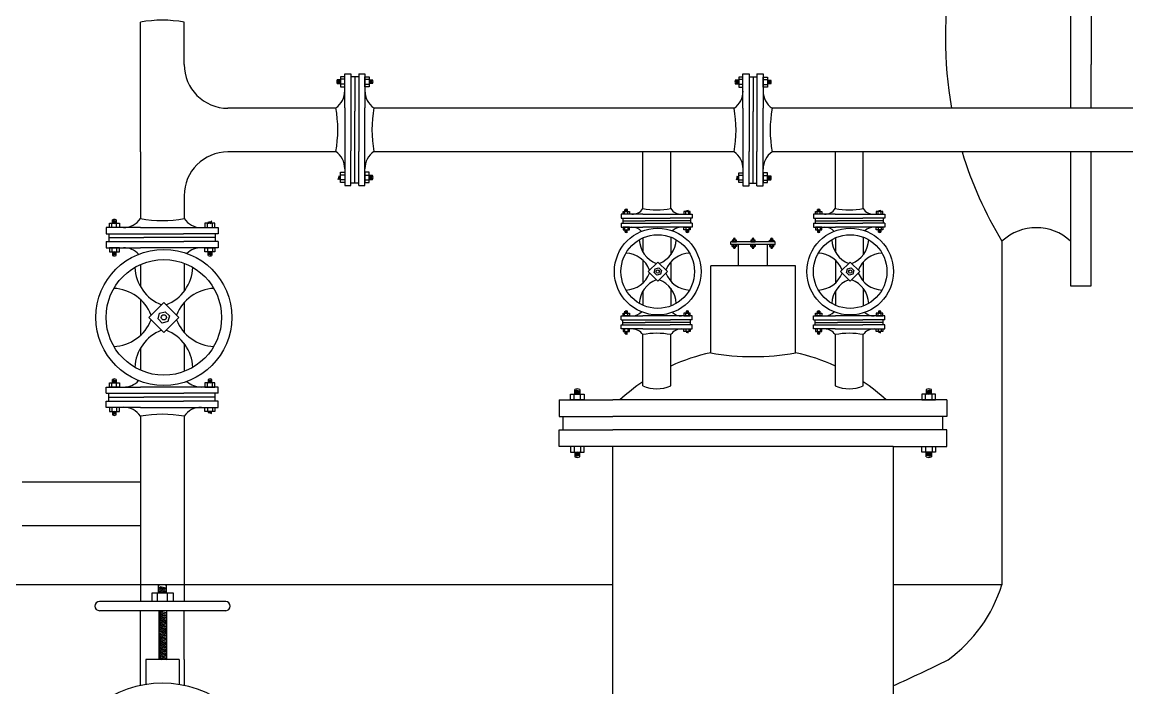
# Model space of a CAD drawing. Extents: x -30 to 1202, y 231 to 898.
# Drawn here: x 1191.002 to 1192.266, y 441.093 to 441.854 of the extents above; entities that cross this region are included whole.
import ezdxf

# ---------------------------------------------------------------- set-up
doc = ezdxf.new("R2010")
doc.units = 0
doc.header["$LTSCALE"] = 0.04
for name, color, linetype in [('0.1', 1, 'CONTINUOUS'), ('0.2', 2, 'CONTINUOUS'), ('0.3', 3, 'CONTINUOUS')]:
    doc.layers.add(name, color=color, linetype=linetype)

msp = doc.modelspace()

# ---------------------------------------------------------------- linework, layer by layer
at = {"layer": '0.1'}
for p, q in [((1191.3661, 441.7882), (1191.3622, 441.7882)), ((1191.3622, 441.7839), (1191.3661, 441.7839)), ((1191.3709, 441.7916), (1191.3661, 441.7916)), ((1191.3661, 441.7916), (1191.3661, 441.7802)), ((1191.3709, 441.7888), (1191.3661, 441.7888)), ((1191.3709, 441.7833), (1191.3661, 441.7833)), ((1191.3709, 441.7802), (1191.3709, 441.7916)), ((1191.3941, 441.7916), (1191.3989, 441.7916)), ((1191.3941, 441.7802), (1191.3941, 441.7916)), ((1191.3941, 441.7888), (1191.3989, 441.7888)), ((1191.3941, 441.7833), (1191.3989, 441.7833)), ((1191.3989, 441.7916), (1191.3989, 441.7802)), ((1191.3989, 441.7882), (1191.4029, 441.7882)), ((1191.4029, 441.7839), (1191.3989, 441.7839)), ((1191.8219, 441.7879), (1191.818, 441.7879)), ((1191.818, 441.7836), (1191.8219, 441.7836)), ((1191.8267, 441.7913), (1191.8219, 441.7913)), ((1191.8219, 441.7913), (1191.8219, 441.7798)), ((1191.8267, 441.7884), (1191.8219, 441.7884)), ((1191.8267, 441.7798), (1191.8267, 441.7913)), ((1191.8499, 441.7913), (1191.8547, 441.7913)), ((1191.8499, 441.7798), (1191.8499, 441.7913)), ((1191.8499, 441.7884), (1191.8547, 441.7884)), ((1191.8547, 441.7913), (1191.8547, 441.7798)), ((1191.8547, 441.7879), (1191.8587, 441.7879)), ((1191.8587, 441.7836), (1191.8547, 441.7836)), ((1191.3661, 441.7802), (1191.3709, 441.7802)), ((1191.3989, 441.7802), (1191.3941, 441.7802)), ((1191.8267, 441.783), (1191.8219, 441.783)), ((1191.8219, 441.7798), (1191.8267, 441.7798)), ((1191.8499, 441.783), (1191.8547, 441.783)), ((1191.8547, 441.7798), (1191.8499, 441.7798)), ((1191.3661, 441.6709), (1191.3661, 441.6824)), ((1191.3661, 441.6824), (1191.3709, 441.6824)), ((1191.3709, 441.6824), (1191.3709, 441.6709)), ((1191.3989, 441.6824), (1191.3941, 441.6824)), ((1191.3941, 441.6824), (1191.3941, 441.6709)), ((1191.3989, 441.6709), (1191.3989, 441.6824)), ((1191.3709, 441.6792), (1191.3661, 441.6792)), ((1191.3709, 441.6737), (1191.3661, 441.6737)), ((1191.3709, 441.6709), (1191.3661, 441.6709)), ((1191.3941, 441.6792), (1191.3989, 441.6792)), ((1191.3941, 441.6737), (1191.3989, 441.6737)), ((1191.3941, 441.6709), (1191.3989, 441.6709)), ((1191.4029, 441.6786), (1191.3989, 441.6786)), ((1191.3989, 441.6743), (1191.4029, 441.6743)), ((1191.8219, 441.6706), (1191.8219, 441.682)), ((1191.8219, 441.682), (1191.8267, 441.682)), ((1191.8267, 441.6789), (1191.8219, 441.6789)), ((1191.8267, 441.6734), (1191.8219, 441.6734)), ((1191.8267, 441.6706), (1191.8219, 441.6706)), ((1191.8267, 441.682), (1191.8267, 441.6706)), ((1191.8547, 441.682), (1191.8499, 441.682)), ((1191.8499, 441.682), (1191.8499, 441.6706)), ((1191.8499, 441.6789), (1191.8547, 441.6789)), ((1191.8499, 441.6734), (1191.8547, 441.6734)), ((1191.8499, 441.6706), (1191.8547, 441.6706)), ((1191.8547, 441.6706), (1191.8547, 441.682)), ((1191.8587, 441.6782), (1191.8547, 441.6782)), ((1191.8547, 441.674), (1191.8587, 441.674)), ((1191.6895, 441.6344), (1191.6895, 441.6375)), ((1191.6895, 441.6375), (1191.6968, 441.6375)), ((1191.6968, 441.6344), (1191.6895, 441.6344)), ((1191.6913, 441.6344), (1191.6913, 441.6375)), ((1191.6917, 441.6375), (1191.6917, 441.64)), ((1191.6944, 441.64), (1191.6944, 441.6375)), ((1191.6948, 441.6344), (1191.6948, 441.6375)), ((1191.6968, 441.6375), (1191.6968, 441.6344)), ((1191.7665, 441.6375), (1191.7592, 441.6375)), ((1191.7592, 441.6375), (1191.7592, 441.6344)), ((1191.7592, 441.6344), (1191.7665, 441.6344)), ((1191.7612, 441.6344), (1191.7612, 441.6375)), ((1191.7647, 441.6344), (1191.7647, 441.6375)), ((1191.7665, 441.6344), (1191.7665, 441.6375)), ((1191.9098, 441.6344), (1191.9098, 441.6375)), ((1191.9098, 441.6375), (1191.9171, 441.6375)), ((1191.9171, 441.6344), (1191.9098, 441.6344)), ((1191.9116, 441.6344), (1191.9116, 441.6375)), ((1191.912, 441.6375), (1191.912, 441.64)), ((1191.9147, 441.64), (1191.9147, 441.6375)), ((1191.9151, 441.6344), (1191.9151, 441.6375)), ((1191.9171, 441.6375), (1191.9171, 441.6344)), ((1191.9868, 441.6375), (1191.9794, 441.6375)), ((1191.9794, 441.6375), (1191.9794, 441.6344)), ((1191.9794, 441.6344), (1191.9868, 441.6344)), ((1191.9815, 441.6344), (1191.9815, 441.6375)), ((1191.985, 441.6344), (1191.985, 441.6375)), ((1191.9868, 441.6344), (1191.9868, 441.6375)), ((1191.1016, 441.6193), (1191.1016, 441.6241)), ((1191.1016, 441.6241), (1191.1131, 441.6241)), ((1191.1131, 441.6193), (1191.1016, 441.6193)), ((1191.1044, 441.6193), (1191.1044, 441.6241)), ((1191.105, 441.6241), (1191.105, 441.6281)), ((1191.1093, 441.6281), (1191.1093, 441.6241)), ((1191.1099, 441.6193), (1191.1099, 441.6241)), ((1191.1131, 441.6241), (1191.1131, 441.6193)), ((1191.2223, 441.6241), (1191.2109, 441.6241)), ((1191.2109, 441.6241), (1191.2109, 441.6193)), ((1191.2109, 441.6193), (1191.2223, 441.6193)), ((1191.214, 441.6193), (1191.214, 441.6241)), ((1191.2195, 441.6193), (1191.2195, 441.6241)), ((1191.2223, 441.6193), (1191.2223, 441.6241)), ((1191.6895, 441.6197), (1191.6895, 441.6166)), ((1191.6968, 441.6197), (1191.6895, 441.6197)), ((1191.6913, 441.6197), (1191.6913, 441.6166)), ((1191.6948, 441.6197), (1191.6948, 441.6166)), ((1191.6968, 441.6166), (1191.6968, 441.6197)), ((1191.7592, 441.6166), (1191.7592, 441.6197)), ((1191.7592, 441.6197), (1191.7665, 441.6197)), ((1191.7612, 441.6197), (1191.7612, 441.6166)), ((1191.7647, 441.6197), (1191.7647, 441.6166)), ((1191.7665, 441.6197), (1191.7665, 441.6166)), ((1191.9098, 441.6197), (1191.9098, 441.6166)), ((1191.9171, 441.6197), (1191.9098, 441.6197)), ((1191.9116, 441.6197), (1191.9116, 441.6166)), ((1191.9151, 441.6197), (1191.9151, 441.6166)), ((1191.9171, 441.6166), (1191.9171, 441.6197)), ((1191.9794, 441.6166), (1191.9794, 441.6197)), ((1191.9794, 441.6197), (1191.9868, 441.6197)), ((1191.9815, 441.6197), (1191.9815, 441.6166)), ((1191.985, 441.6197), (1191.985, 441.6166)), ((1191.9868, 441.6197), (1191.9868, 441.6166)), ((1191.6895, 441.6166), (1191.6968, 441.6166)), ((1191.6917, 441.6166), (1191.6917, 441.6141)), ((1191.6944, 441.6141), (1191.6944, 441.6166)), ((1191.7665, 441.6166), (1191.7592, 441.6166)), ((1191.7616, 441.6141), (1191.7616, 441.6166)), ((1191.7643, 441.6166), (1191.7643, 441.6141)), ((1191.8161, 441.6068), (1191.8161, 441.605)), ((1191.818, 441.605), (1191.818, 441.6068)), ((1191.8374, 441.6068), (1191.8374, 441.605)), ((1191.8393, 441.605), (1191.8393, 441.6068)), ((1191.8585, 441.605), (1191.8585, 441.6068)), ((1191.8604, 441.6068), (1191.8604, 441.605)), ((1191.9098, 441.6166), (1191.9171, 441.6166)), ((1191.912, 441.6166), (1191.912, 441.6141)), ((1191.9147, 441.6141), (1191.9147, 441.6166)), ((1191.9868, 441.6166), (1191.9794, 441.6166)), ((1191.9819, 441.6141), (1191.9819, 441.6166)), ((1191.9846, 441.6166), (1191.9846, 441.6141)), ((1191.1016, 441.5961), (1191.1016, 441.5913)), ((1191.1131, 441.5961), (1191.1016, 441.5961)), ((1191.1044, 441.5961), (1191.1044, 441.5913)), ((1191.1099, 441.5961), (1191.1099, 441.5913)), ((1191.1131, 441.5913), (1191.1131, 441.5961)), ((1191.2109, 441.5913), (1191.2109, 441.5961)), ((1191.2109, 441.5961), (1191.2223, 441.5961)), ((1191.214, 441.5961), (1191.214, 441.5913)), ((1191.2195, 441.5961), (1191.2195, 441.5913)), ((1191.2223, 441.5961), (1191.2223, 441.5913)), ((1191.8195, 441.605), (1191.8144, 441.605)), ((1191.8144, 441.605), (1191.8144, 441.6029)), ((1191.8144, 441.6029), (1191.8195, 441.6029)), ((1191.8144, 441.5977), (1191.8144, 441.5998)), ((1191.8144, 441.5998), (1191.8195, 441.5998)), ((1191.8195, 441.5977), (1191.8144, 441.5977)), ((1191.8158, 441.6029), (1191.8158, 441.605)), ((1191.8158, 441.5998), (1191.8158, 441.5977)), ((1191.8161, 441.5959), (1191.8161, 441.5977)), ((1191.818, 441.5977), (1191.818, 441.5959)), ((1191.8182, 441.6029), (1191.8182, 441.605)), ((1191.8182, 441.5998), (1191.8182, 441.5977)), ((1191.8195, 441.6029), (1191.8195, 441.605)), ((1191.8195, 441.5998), (1191.8195, 441.5977)), ((1191.8408, 441.605), (1191.8357, 441.605)), ((1191.8357, 441.605), (1191.8357, 441.6029)), ((1191.8357, 441.6029), (1191.8408, 441.6029)), ((1191.8357, 441.5977), (1191.8357, 441.5998)), ((1191.8357, 441.5998), (1191.8408, 441.5998)), ((1191.8408, 441.5977), (1191.8357, 441.5977)), ((1191.8371, 441.6029), (1191.8371, 441.605)), ((1191.8371, 441.5998), (1191.8371, 441.5977)), ((1191.8374, 441.5959), (1191.8374, 441.5977)), ((1191.8393, 441.5977), (1191.8393, 441.5959)), ((1191.8396, 441.6029), (1191.8396, 441.605)), ((1191.8396, 441.5998), (1191.8396, 441.5977)), ((1191.8408, 441.6029), (1191.8408, 441.605)), ((1191.8408, 441.5998), (1191.8408, 441.5977)), ((1191.857, 441.6029), (1191.857, 441.605)), ((1191.857, 441.605), (1191.8621, 441.605)), ((1191.8621, 441.6029), (1191.857, 441.6029)), ((1191.857, 441.5998), (1191.857, 441.5977)), ((1191.8621, 441.5998), (1191.857, 441.5998)), ((1191.857, 441.5977), (1191.8621, 441.5977)), ((1191.8583, 441.6029), (1191.8583, 441.605)), ((1191.8583, 441.5998), (1191.8583, 441.5977)), ((1191.8585, 441.5977), (1191.8585, 441.5959)), ((1191.8604, 441.5959), (1191.8604, 441.5977)), ((1191.8607, 441.6029), (1191.8607, 441.605)), ((1191.8607, 441.5998), (1191.8607, 441.5977)), ((1191.8621, 441.605), (1191.8621, 441.6029)), ((1191.8621, 441.5977), (1191.8621, 441.5998)), ((1191.1016, 441.5913), (1191.1131, 441.5913)), ((1191.105, 441.5913), (1191.105, 441.5873)), ((1191.1093, 441.5873), (1191.1093, 441.5913)), ((1191.2223, 441.5913), (1191.2109, 441.5913)), ((1191.2146, 441.5873), (1191.2146, 441.5913)), ((1191.2189, 441.5913), (1191.2189, 441.5873)), ((1191.6895, 441.5181), (1191.6895, 441.5212)), ((1191.6895, 441.5212), (1191.6968, 441.5212)), ((1191.6968, 441.5181), (1191.6895, 441.5181)), ((1191.6913, 441.5181), (1191.6913, 441.5212)), ((1191.6917, 441.5212), (1191.6917, 441.5237)), ((1191.6944, 441.5237), (1191.6944, 441.5212)), ((1191.6948, 441.5181), (1191.6948, 441.5212)), ((1191.6968, 441.5212), (1191.6968, 441.5181)), ((1191.7665, 441.5212), (1191.7592, 441.5212)), ((1191.7592, 441.5212), (1191.7592, 441.5181)), ((1191.7592, 441.5181), (1191.7665, 441.5181)), ((1191.7612, 441.5181), (1191.7612, 441.5212)), ((1191.7616, 441.5237), (1191.7616, 441.5212)), ((1191.7643, 441.5212), (1191.7643, 441.5237)), ((1191.7647, 441.5181), (1191.7647, 441.5212)), ((1191.7665, 441.5181), (1191.7665, 441.5212)), ((1191.9098, 441.5181), (1191.9098, 441.5212)), ((1191.9098, 441.5212), (1191.9171, 441.5212)), ((1191.9171, 441.5181), (1191.9098, 441.5181)), ((1191.9116, 441.5181), (1191.9116, 441.5212)), ((1191.912, 441.5212), (1191.912, 441.5237)), ((1191.9147, 441.5237), (1191.9147, 441.5212)), ((1191.9151, 441.5181), (1191.9151, 441.5212)), ((1191.9171, 441.5212), (1191.9171, 441.5181)), ((1191.9868, 441.5212), (1191.9794, 441.5212)), ((1191.9794, 441.5212), (1191.9794, 441.5181)), ((1191.9794, 441.5181), (1191.9868, 441.5181)), ((1191.9815, 441.5181), (1191.9815, 441.5212)), ((1191.9819, 441.5237), (1191.9819, 441.5212)), ((1191.9846, 441.5212), (1191.9846, 441.5237)), ((1191.985, 441.5181), (1191.985, 441.5212)), ((1191.9868, 441.5181), (1191.9868, 441.5212)), ((1191.6895, 441.5033), (1191.6895, 441.5003)), ((1191.6968, 441.5033), (1191.6895, 441.5033)), ((1191.6895, 441.5003), (1191.6968, 441.5003)), ((1191.6913, 441.5033), (1191.6913, 441.5003)), ((1191.6917, 441.5003), (1191.6917, 441.4977)), ((1191.6944, 441.4977), (1191.6944, 441.5003)), ((1191.6948, 441.5033), (1191.6948, 441.5003)), ((1191.6968, 441.5003), (1191.6968, 441.5033)), ((1191.7592, 441.5003), (1191.7592, 441.5033)), ((1191.7592, 441.5033), (1191.7665, 441.5033)), ((1191.7665, 441.5003), (1191.7592, 441.5003)), ((1191.7612, 441.5033), (1191.7612, 441.5003)), ((1191.7647, 441.5033), (1191.7647, 441.5003)), ((1191.7665, 441.5033), (1191.7665, 441.5003)), ((1191.9098, 441.5033), (1191.9098, 441.5003)), ((1191.9171, 441.5033), (1191.9098, 441.5033)), ((1191.9098, 441.5003), (1191.9171, 441.5003)), ((1191.9116, 441.5033), (1191.9116, 441.5003)), ((1191.912, 441.5003), (1191.912, 441.4977)), ((1191.9147, 441.4977), (1191.9147, 441.5003)), ((1191.9151, 441.5033), (1191.9151, 441.5003)), ((1191.9171, 441.5003), (1191.9171, 441.5033)), ((1191.9794, 441.5003), (1191.9794, 441.5033)), ((1191.9794, 441.5033), (1191.9868, 441.5033)), ((1191.9868, 441.5003), (1191.9794, 441.5003)), ((1191.9815, 441.5033), (1191.9815, 441.5003)), ((1191.985, 441.5033), (1191.985, 441.5003)), ((1191.9868, 441.5033), (1191.9868, 441.5003)), ((1191.105, 441.4416), (1191.105, 441.4456)), ((1191.1093, 441.4456), (1191.1093, 441.4416)), ((1191.2146, 441.4456), (1191.2146, 441.4416)), ((1191.2189, 441.4416), (1191.2189, 441.4456)), ((1191.1016, 441.4368), (1191.1016, 441.4416)), ((1191.1016, 441.4416), (1191.1131, 441.4416)), ((1191.1131, 441.4368), (1191.1016, 441.4368)), ((1191.1044, 441.4368), (1191.1044, 441.4416)), ((1191.1099, 441.4368), (1191.1099, 441.4416)), ((1191.1131, 441.4416), (1191.1131, 441.4368)), ((1191.2223, 441.4416), (1191.2109, 441.4416)), ((1191.2109, 441.4416), (1191.2109, 441.4368)), ((1191.2109, 441.4368), (1191.2223, 441.4368)), ((1191.214, 441.4368), (1191.214, 441.4416)), ((1191.2195, 441.4368), (1191.2195, 441.4416)), ((1191.2223, 441.4368), (1191.2223, 441.4416)), ((1191.6342, 441.4286), (1191.6342, 441.434)), ((1191.64, 441.434), (1191.64, 441.4286)), ((1192.0366, 441.434), (1192.0366, 441.4286)), ((1192.0424, 441.4286), (1192.0424, 441.434)), ((1191.6295, 441.4221), (1191.6295, 441.4286)), ((1191.6295, 441.4286), (1191.6451, 441.4286)), ((1191.6451, 441.4221), (1191.6295, 441.4221)), ((1191.6334, 441.4221), (1191.6334, 441.4286)), ((1191.6408, 441.4221), (1191.6408, 441.4286)), ((1191.6451, 441.4286), (1191.6451, 441.4221)), ((1192.047, 441.4286), (1192.0314, 441.4286)), ((1192.0314, 441.4286), (1192.0314, 441.4221)), ((1192.0314, 441.4221), (1192.047, 441.4221)), ((1192.0357, 441.4221), (1192.0357, 441.4286)), ((1192.0432, 441.4221), (1192.0432, 441.4286)), ((1192.047, 441.4221), (1192.047, 441.4286)), ((1191.1016, 441.4136), (1191.1016, 441.4088)), ((1191.1131, 441.4136), (1191.1016, 441.4136)), ((1191.1016, 441.4088), (1191.1131, 441.4088)), ((1191.1044, 441.4136), (1191.1044, 441.4088)), ((1191.105, 441.4088), (1191.105, 441.4049)), ((1191.1093, 441.4049), (1191.1093, 441.4088)), ((1191.1099, 441.4136), (1191.1099, 441.4088)), ((1191.1131, 441.4088), (1191.1131, 441.4136)), ((1191.2109, 441.4088), (1191.2109, 441.4136)), ((1191.2109, 441.4136), (1191.2223, 441.4136)), ((1191.2223, 441.4088), (1191.2109, 441.4088)), ((1191.214, 441.4136), (1191.214, 441.4088)), ((1191.2195, 441.4136), (1191.2195, 441.4088)), ((1191.2223, 441.4136), (1191.2223, 441.4088)), ((1191.6295, 441.369), (1191.6295, 441.3625)), ((1191.6451, 441.369), (1191.6295, 441.369)), ((1191.6334, 441.369), (1191.6334, 441.3625)), ((1191.6408, 441.369), (1191.6408, 441.3625)), ((1191.6451, 441.3625), (1191.6451, 441.369)), ((1192.0314, 441.3625), (1192.0314, 441.369)), ((1192.0314, 441.369), (1192.047, 441.369)), ((1192.0357, 441.369), (1192.0357, 441.3625)), ((1192.0432, 441.369), (1192.0432, 441.3625)), ((1192.047, 441.369), (1192.047, 441.3625)), ((1191.6295, 441.3625), (1191.6451, 441.3625)), ((1191.6342, 441.3625), (1191.6342, 441.357)), ((1191.64, 441.357), (1191.64, 441.3625)), ((1192.047, 441.3625), (1192.0314, 441.3625)), ((1192.0366, 441.357), (1192.0366, 441.3625)), ((1192.0424, 441.3625), (1192.0424, 441.357)), ((1191.1577, 441.2015), (1191.1577, 441.2098)), ((1191.1666, 441.2098), (1191.1666, 441.2015)), ((1191.2347, 441.1915), (1191.0903, 441.1915)), ((1191.1506, 441.1915), (1191.1506, 441.2015)), ((1191.1506, 441.2015), (1191.1745, 441.2015)), ((1191.1745, 441.1915), (1191.1506, 441.1915)), ((1191.1565, 441.1915), (1191.1565, 441.2015)), ((1191.1679, 441.1915), (1191.1679, 441.2015)), ((1191.1745, 441.2015), (1191.1745, 441.1915)), ((1191.2347, 441.181), (1191.0903, 441.181))]:
    msp.add_line(p, q, dxfattribs=at)
for centre, radius, start, end in [((1191.3668, 441.7861), 0.00507, 155.0757, 204.9243), ((1191.351, 441.7828), 0.0124, 5.2104, 20.9577), ((1191.3516, 441.7828), 0.0124, 5.2104, 25.8817), ((1191.3523, 441.7828), 0.0124, 5.2104, 25.8817), ((1191.353, 441.7828), 0.0124, 5.2104, 25.8817), ((1191.3537, 441.7828), 0.0124, 5.2104, 25.8817), ((1191.3542, 441.7828), 0.0124, 15.7165, 25.8817), ((1191.4108, 441.7828), 0.0124, 154.1183, 164.2835), ((1191.4114, 441.7828), 0.0124, 154.1183, 174.7896), ((1191.412, 441.7828), 0.0124, 154.1183, 174.7896), ((1191.4127, 441.7828), 0.0124, 154.1183, 174.7896), ((1191.4134, 441.7828), 0.0124, 154.1183, 174.7896), ((1191.414, 441.7828), 0.0124, 159.0423, 174.7896), ((1191.3983, 441.7861), 0.00507, 335.0757, 24.9243), ((1191.8226, 441.7857), 0.00507, 155.0757, 204.9243), ((1191.8068, 441.7825), 0.0124, 5.2104, 20.9577), ((1191.8074, 441.7825), 0.0124, 5.2104, 25.8817), ((1191.8081, 441.7825), 0.0124, 5.2104, 25.8817), ((1191.8088, 441.7825), 0.0124, 5.2104, 25.8817), ((1191.8095, 441.7825), 0.0124, 5.2104, 25.8817), ((1191.81, 441.7825), 0.0124, 15.7165, 25.8817), ((1191.8666, 441.7825), 0.0124, 154.1183, 164.2835), ((1191.8672, 441.7825), 0.0124, 154.1183, 174.7896), ((1191.8678, 441.7825), 0.0124, 154.1183, 174.7896), ((1191.8685, 441.7825), 0.0124, 154.1183, 174.7896), ((1191.8692, 441.7825), 0.0124, 154.1183, 174.7896), ((1191.8698, 441.7825), 0.0124, 159.0423, 174.7896), ((1191.8541, 441.7857), 0.00507, 335.0757, 24.9243), ((1191.3523, 441.6797), 0.0124, 334.1183, 354.7896), ((1191.353, 441.6797), 0.0124, 334.1183, 354.7896), ((1191.3537, 441.6797), 0.0124, 334.1183, 354.7896), ((1191.3542, 441.6797), 0.0124, 334.1183, 344.2835), ((1191.4108, 441.6797), 0.0124, 195.7165, 205.8817), ((1191.4114, 441.6797), 0.0124, 185.2104, 205.8817), ((1191.412, 441.6797), 0.0124, 185.2104, 205.8817), ((1191.4127, 441.6797), 0.0124, 185.2104, 205.8817), ((1191.4134, 441.6797), 0.0124, 185.2104, 205.8817), ((1191.414, 441.6797), 0.0124, 185.2104, 200.9577), ((1191.3983, 441.6765), 0.00507, 335.0757, 24.9243), ((1191.8081, 441.6794), 0.0124, 334.1183, 354.7896), ((1191.8088, 441.6794), 0.0124, 334.1183, 354.7896), ((1191.8095, 441.6794), 0.0124, 334.1183, 354.7896), ((1191.81, 441.6794), 0.0124, 334.1183, 344.2835), ((1191.8666, 441.6794), 0.0124, 195.7165, 205.8817), ((1191.8672, 441.6794), 0.0124, 185.2104, 205.8817), ((1191.8678, 441.6794), 0.0124, 185.2104, 205.8817), ((1191.8685, 441.6794), 0.0124, 185.2104, 205.8817), ((1191.8692, 441.6794), 0.0124, 185.2104, 205.8817), ((1191.8698, 441.6794), 0.0124, 185.2104, 200.9577), ((1191.8541, 441.6761), 0.00507, 335.0757, 24.9243), ((1191.6931, 441.6371), 0.00323, 65.0757, 114.9243), ((1191.6952, 441.6467), 0.00788, 244.1183, 264.7896), ((1191.6952, 441.6463), 0.00788, 244.1183, 264.7896), ((1191.6952, 441.6458), 0.00788, 244.1183, 264.7896), ((1191.6952, 441.6454), 0.00788, 244.1183, 264.7896), ((1191.6952, 441.6451), 0.00788, 244.1183, 254.2835), ((1191.6952, 441.6471), 0.00788, 249.0423, 264.7896), ((1191.7609, 441.6463), 0.00788, 275.2104, 295.8817), ((1191.7609, 441.6458), 0.00788, 275.2104, 295.8817), ((1191.7609, 441.6454), 0.00788, 275.2104, 295.8817), ((1191.7609, 441.6451), 0.00788, 285.7165, 295.8817), ((1191.9133, 441.6371), 0.00323, 65.0757, 114.9243), ((1191.9154, 441.6467), 0.00788, 244.1183, 264.7896), ((1191.9154, 441.6463), 0.00788, 244.1183, 264.7896), ((1191.9154, 441.6458), 0.00788, 244.1183, 264.7896), ((1191.9154, 441.6454), 0.00788, 244.1183, 264.7896), ((1191.9154, 441.6451), 0.00788, 244.1183, 254.2835), ((1191.9154, 441.6471), 0.00788, 249.0423, 264.7896), ((1191.9811, 441.6463), 0.00788, 275.2104, 295.8817), ((1191.9811, 441.6458), 0.00788, 275.2104, 295.8817), ((1191.9811, 441.6454), 0.00788, 275.2104, 295.8817), ((1191.9811, 441.6451), 0.00788, 285.7165, 295.8817), ((1191.1072, 441.6235), 0.00507, 65.0757, 114.9243), ((1191.1104, 441.6386), 0.0124, 244.1183, 264.7896), ((1191.1104, 441.6379), 0.0124, 244.1183, 264.7896), ((1191.1104, 441.6372), 0.0124, 244.1183, 264.7896), ((1191.1104, 441.6365), 0.0124, 244.1183, 264.7896), ((1191.1104, 441.636), 0.0124, 244.1183, 254.2835), ((1191.1104, 441.6392), 0.0124, 249.0423, 264.7896), ((1191.2135, 441.6379), 0.0124, 275.2104, 295.8817), ((1191.2135, 441.6372), 0.0124, 275.2104, 295.8817), ((1191.2135, 441.6365), 0.0124, 275.2104, 295.8817), ((1191.2135, 441.636), 0.0124, 285.7165, 295.8817), ((1191.6952, 441.609), 0.00788, 105.7165, 115.8817), ((1191.6952, 441.6087), 0.00788, 95.2104, 115.8817), ((1191.6952, 441.6082), 0.00788, 95.2104, 115.8817), ((1191.6952, 441.6078), 0.00788, 95.2104, 115.8817), ((1191.6952, 441.6074), 0.00788, 95.2104, 115.8817), ((1191.6931, 441.617), 0.00323, 245.0757, 294.9243), ((1191.6952, 441.607), 0.00788, 95.2104, 110.9577), ((1191.7609, 441.6087), 0.00788, 64.1183, 84.7896), ((1191.7609, 441.6082), 0.00788, 64.1183, 84.7896), ((1191.7609, 441.6078), 0.00788, 64.1183, 84.7896), ((1191.7609, 441.6074), 0.00788, 64.1183, 84.7896), ((1191.7609, 441.607), 0.00788, 69.0423, 84.7896), ((1191.763, 441.617), 0.00323, 245.0757, 294.9243), ((1191.7609, 441.609), 0.00788, 64.1183, 74.2835), ((1191.817, 441.6047), 0.00226, 65.0757, 114.9243), ((1191.8156, 441.6118), 0.00552, 275.2104, 290.9577), ((1191.8156, 441.6115), 0.00552, 275.2104, 295.8817), ((1191.8383, 441.6047), 0.00226, 65.0757, 114.9243), ((1191.8369, 441.6118), 0.00552, 275.2104, 290.9577), ((1191.8369, 441.6115), 0.00552, 275.2104, 295.8817), ((1191.8595, 441.6047), 0.00226, 65.0757, 114.9243), ((1191.861, 441.6115), 0.00552, 244.1183, 264.7896), ((1191.861, 441.6118), 0.00552, 249.0423, 264.7896), ((1191.9154, 441.609), 0.00788, 105.7165, 115.8817), ((1191.9154, 441.6087), 0.00788, 95.2104, 115.8817), ((1191.9154, 441.6082), 0.00788, 95.2104, 115.8817), ((1191.9154, 441.6078), 0.00788, 95.2104, 115.8817), ((1191.9154, 441.6074), 0.00788, 95.2104, 115.8817), ((1191.9133, 441.617), 0.00323, 245.0757, 294.9243), ((1191.9154, 441.607), 0.00788, 95.2104, 110.9577), ((1191.9811, 441.6087), 0.00788, 64.1183, 84.7896), ((1191.9811, 441.6082), 0.00788, 64.1183, 84.7896), ((1191.9811, 441.6078), 0.00788, 64.1183, 84.7896), ((1191.9811, 441.6074), 0.00788, 64.1183, 84.7896), ((1191.9811, 441.607), 0.00788, 69.0423, 84.7896), ((1191.9832, 441.617), 0.00323, 245.0757, 294.9243), ((1191.9811, 441.609), 0.00788, 64.1183, 74.2835), ((1191.8156, 441.6112), 0.00552, 275.2104, 295.8817), ((1191.8156, 441.6109), 0.00552, 275.2104, 295.8817), ((1191.8156, 441.6106), 0.00552, 275.2104, 295.8817), ((1191.8156, 441.5921), 0.00552, 64.1183, 84.7896), ((1191.8156, 441.5918), 0.00552, 64.1183, 84.7896), ((1191.8156, 441.5915), 0.00552, 64.1183, 84.7896), ((1191.8156, 441.5912), 0.00552, 64.1183, 84.7896), ((1191.8156, 441.5909), 0.00552, 69.0423, 84.7896), ((1191.817, 441.5979), 0.00226, 245.0757, 294.9243), ((1191.8156, 441.6103), 0.00552, 285.7165, 295.8817), ((1191.8156, 441.5924), 0.00552, 64.1183, 74.2835), ((1191.8369, 441.6112), 0.00552, 275.2104, 295.8817), ((1191.8369, 441.6109), 0.00552, 275.2104, 295.8817), ((1191.8369, 441.6106), 0.00552, 275.2104, 295.8817), ((1191.8369, 441.5921), 0.00552, 64.1183, 84.7896), ((1191.8369, 441.5918), 0.00552, 64.1183, 84.7896), ((1191.8369, 441.5915), 0.00552, 64.1183, 84.7896), ((1191.8369, 441.5912), 0.00552, 64.1183, 84.7896), ((1191.8369, 441.5909), 0.00552, 69.0423, 84.7896), ((1191.8383, 441.5979), 0.00226, 245.0757, 294.9243), ((1191.8369, 441.6103), 0.00552, 285.7165, 295.8817), ((1191.8369, 441.5924), 0.00552, 64.1183, 74.2835), ((1191.861, 441.6112), 0.00552, 244.1183, 264.7896), ((1191.861, 441.6109), 0.00552, 244.1183, 264.7896), ((1191.861, 441.6106), 0.00552, 244.1183, 264.7896), ((1191.861, 441.6103), 0.00552, 244.1183, 254.2835), ((1191.861, 441.5924), 0.00552, 105.7165, 115.8817), ((1191.861, 441.5921), 0.00552, 95.2104, 115.8817), ((1191.861, 441.5918), 0.00552, 95.2104, 115.8817), ((1191.861, 441.5915), 0.00552, 95.2104, 115.8817), ((1191.861, 441.5912), 0.00552, 95.2104, 115.8817), ((1191.8595, 441.5979), 0.00226, 245.0757, 294.9243), ((1191.861, 441.5909), 0.00552, 95.2104, 110.9577), ((1191.1104, 441.5794), 0.0124, 105.7165, 115.8817), ((1191.1104, 441.5789), 0.0124, 95.2104, 115.8817), ((1191.1104, 441.5782), 0.0124, 95.2104, 115.8817), ((1191.1104, 441.5775), 0.0124, 95.2104, 115.8817), ((1191.1104, 441.5768), 0.0124, 95.2104, 115.8817), ((1191.1072, 441.5919), 0.00507, 245.0757, 294.9243), ((1191.1104, 441.5762), 0.0124, 95.2104, 110.9577), ((1191.2135, 441.5789), 0.0124, 64.1183, 84.7896), ((1191.2135, 441.5782), 0.0124, 64.1183, 84.7896), ((1191.2135, 441.5775), 0.0124, 64.1183, 84.7896), ((1191.2135, 441.5768), 0.0124, 64.1183, 84.7896), ((1191.2135, 441.5762), 0.0124, 69.0423, 84.7896), ((1191.2168, 441.5919), 0.00507, 245.0757, 294.9243), ((1191.2135, 441.5794), 0.0124, 64.1183, 74.2835), ((1191.6931, 441.5208), 0.00323, 65.0757, 114.9243), ((1191.6952, 441.5304), 0.00788, 244.1183, 264.7896), ((1191.6952, 441.53), 0.00788, 244.1183, 264.7896), ((1191.6952, 441.5295), 0.00788, 244.1183, 264.7896), ((1191.6952, 441.5291), 0.00788, 244.1183, 264.7896), ((1191.6952, 441.5287), 0.00788, 244.1183, 254.2835), ((1191.6952, 441.5308), 0.00788, 249.0423, 264.7896), ((1191.763, 441.5208), 0.00323, 65.0757, 114.9243), ((1191.7609, 441.5308), 0.00788, 275.2104, 290.9577), ((1191.7609, 441.5304), 0.00788, 275.2104, 295.8817), ((1191.7609, 441.53), 0.00788, 275.2104, 295.8817), ((1191.7609, 441.5295), 0.00788, 275.2104, 295.8817), ((1191.7609, 441.5291), 0.00788, 275.2104, 295.8817), ((1191.7609, 441.5287), 0.00788, 285.7165, 295.8817), ((1191.9133, 441.5208), 0.00323, 65.0757, 114.9243), ((1191.9154, 441.5304), 0.00788, 244.1183, 264.7896), ((1191.9154, 441.53), 0.00788, 244.1183, 264.7896), ((1191.9154, 441.5295), 0.00788, 244.1183, 264.7896), ((1191.9154, 441.5291), 0.00788, 244.1183, 264.7896), ((1191.9154, 441.5287), 0.00788, 244.1183, 254.2835), ((1191.9154, 441.5308), 0.00788, 249.0423, 264.7896), ((1191.9832, 441.5208), 0.00323, 65.0757, 114.9243), ((1191.9811, 441.5308), 0.00788, 275.2104, 290.9577), ((1191.9811, 441.5304), 0.00788, 275.2104, 295.8817), ((1191.9811, 441.53), 0.00788, 275.2104, 295.8817), ((1191.9811, 441.5295), 0.00788, 275.2104, 295.8817), ((1191.9811, 441.5291), 0.00788, 275.2104, 295.8817), ((1191.9811, 441.5287), 0.00788, 285.7165, 295.8817), ((1191.6952, 441.4927), 0.00788, 105.7165, 115.8817), ((1191.6952, 441.4923), 0.00788, 95.2104, 115.8817), ((1191.6952, 441.4919), 0.00788, 95.2104, 115.8817), ((1191.6952, 441.4915), 0.00788, 95.2104, 115.8817), ((1191.6952, 441.491), 0.00788, 95.2104, 115.8817), ((1191.6931, 441.5007), 0.00323, 245.0757, 294.9243), ((1191.6952, 441.4907), 0.00788, 95.2104, 110.9577), ((1191.7609, 441.4923), 0.00788, 64.1183, 84.7896), ((1191.7609, 441.4919), 0.00788, 64.1183, 84.7896), ((1191.7609, 441.4915), 0.00788, 64.1183, 84.7896), ((1191.7609, 441.4927), 0.00788, 64.1183, 74.2835), ((1191.9154, 441.4927), 0.00788, 105.7165, 115.8817), ((1191.9154, 441.4923), 0.00788, 95.2104, 115.8817), ((1191.9154, 441.4919), 0.00788, 95.2104, 115.8817), ((1191.9154, 441.4915), 0.00788, 95.2104, 115.8817), ((1191.9154, 441.491), 0.00788, 95.2104, 115.8817), ((1191.9133, 441.5007), 0.00323, 245.0757, 294.9243), ((1191.9154, 441.4907), 0.00788, 95.2104, 110.9577), ((1191.9811, 441.4923), 0.00788, 64.1183, 84.7896), ((1191.9811, 441.4919), 0.00788, 64.1183, 84.7896), ((1191.9811, 441.4915), 0.00788, 64.1183, 84.7896), ((1191.9811, 441.4927), 0.00788, 64.1183, 74.2835), ((1191.1072, 441.441), 0.00507, 65.0757, 114.9243), ((1191.1104, 441.4561), 0.0124, 244.1183, 264.7896), ((1191.1104, 441.4554), 0.0124, 244.1183, 264.7896), ((1191.1104, 441.4547), 0.0124, 244.1183, 264.7896), ((1191.1104, 441.4541), 0.0124, 244.1183, 264.7896), ((1191.1104, 441.4535), 0.0124, 244.1183, 254.2835), ((1191.1104, 441.4567), 0.0124, 249.0423, 264.7896), ((1191.2168, 441.441), 0.00507, 65.0757, 114.9243), ((1191.2135, 441.4567), 0.0124, 275.2104, 290.9577), ((1191.2135, 441.4561), 0.0124, 275.2104, 295.8817), ((1191.2135, 441.4554), 0.0124, 275.2104, 295.8817), ((1191.2135, 441.4547), 0.0124, 275.2104, 295.8817), ((1191.2135, 441.4541), 0.0124, 275.2104, 295.8817), ((1191.2135, 441.4535), 0.0124, 285.7165, 295.8817), ((1191.6371, 441.4278), 0.0069, 65.0757, 114.9243), ((1191.6415, 441.4483), 0.0168, 244.1183, 264.7896), ((1191.6415, 441.4474), 0.0168, 244.1183, 264.7896), ((1191.6415, 441.4464), 0.0168, 244.1183, 264.7896), ((1191.6415, 441.4456), 0.0168, 244.1183, 264.7896), ((1191.6415, 441.4448), 0.0168, 244.1183, 254.2835), ((1191.6415, 441.4492), 0.0168, 249.0423, 264.7896), ((1192.0395, 441.4278), 0.0069, 65.0757, 114.9243), ((1192.035, 441.4492), 0.0168, 275.2104, 290.9577), ((1192.035, 441.4483), 0.0168, 275.2104, 295.8817), ((1192.035, 441.4474), 0.0168, 275.2104, 295.8817), ((1192.035, 441.4464), 0.0168, 275.2104, 295.8817), ((1192.035, 441.4456), 0.0168, 275.2104, 295.8817), ((1192.035, 441.4448), 0.0168, 285.7165, 295.8817), ((1191.1104, 441.3969), 0.0124, 105.7165, 115.8817), ((1191.1104, 441.3964), 0.0124, 95.2104, 115.8817), ((1191.1104, 441.3957), 0.0124, 95.2104, 115.8817), ((1191.1104, 441.395), 0.0124, 95.2104, 115.8817), ((1191.1104, 441.3944), 0.0124, 95.2104, 115.8817), ((1191.1072, 441.4095), 0.00507, 245.0757, 294.9243), ((1191.1104, 441.3937), 0.0124, 95.2104, 110.9577), ((1191.2135, 441.3964), 0.0124, 64.1183, 84.7896), ((1191.2135, 441.3957), 0.0124, 64.1183, 84.7896), ((1191.2135, 441.395), 0.0124, 64.1183, 84.7896), ((1191.2135, 441.3969), 0.0124, 64.1183, 74.2835), ((1191.6415, 441.3463), 0.0168, 105.7165, 115.8817), ((1191.6415, 441.3455), 0.0168, 95.2104, 115.8817), ((1191.6415, 441.3446), 0.0168, 95.2104, 115.8817), ((1191.6415, 441.3436), 0.0168, 95.2104, 115.8817), ((1191.6415, 441.3427), 0.0168, 95.2104, 115.8817), ((1191.6371, 441.3633), 0.0069, 245.0757, 294.9243), ((1191.6415, 441.3419), 0.0168, 95.2104, 110.9577), ((1192.035, 441.3455), 0.0168, 64.1183, 84.7896), ((1192.035, 441.3446), 0.0168, 64.1183, 84.7896), ((1192.035, 441.3436), 0.0168, 64.1183, 84.7896), ((1192.035, 441.3427), 0.0168, 64.1183, 84.7896), ((1192.035, 441.3419), 0.0168, 69.0423, 84.7896), ((1192.0395, 441.3633), 0.0069, 245.0757, 294.9243), ((1192.035, 441.3463), 0.0168, 64.1183, 74.2835), ((1191.1622, 441.2002), 0.0106, 65.0757, 114.9243), ((1191.1689, 441.2316), 0.0257, 244.1183, 264.7896), ((1191.1689, 441.2303), 0.0257, 244.1183, 264.7896), ((1191.1689, 441.2288), 0.0257, 244.1183, 264.7896), ((1191.1689, 441.2274), 0.0257, 244.1183, 264.7896), ((1191.1689, 441.2262), 0.0257, 244.1183, 254.2835), ((1191.1689, 441.2329), 0.0257, 249.0423, 264.7896), ((1191.0903, 441.1863), 0.00523, 90, 270), ((1191.2347, 441.1863), 0.00523, 270, 90), ((1191.1691, 441.2045), 0.0257, 244.1183, 264.7896), ((1191.1691, 441.2031), 0.0257, 244.1183, 264.7896), ((1191.1691, 441.2016), 0.0257, 244.1183, 264.7896), ((1191.1691, 441.2003), 0.0257, 244.1183, 264.7896), ((1191.1691, 441.1919), 0.0257, 244.1183, 264.7896), ((1191.1691, 441.1906), 0.0257, 244.1183, 264.7896), ((1191.1691, 441.1891), 0.0257, 244.1183, 264.7896), ((1191.1691, 441.1877), 0.0257, 244.1183, 264.7896), ((1191.1691, 441.1989), 0.0257, 244.1183, 264.7896), ((1191.1691, 441.1975), 0.0257, 244.1183, 264.7896), ((1191.1691, 441.196), 0.0257, 244.1183, 264.7896), ((1191.1691, 441.1947), 0.0257, 244.1183, 264.7896), ((1191.1691, 441.1934), 0.0257, 244.1183, 264.7896), ((1191.1691, 441.1792), 0.0257, 244.1183, 264.7896), ((1191.1691, 441.1778), 0.0257, 244.1183, 264.7896), ((1191.1691, 441.1763), 0.0257, 244.1183, 264.7896), ((1191.1691, 441.175), 0.0257, 244.1183, 264.7896), ((1191.1691, 441.1863), 0.0257, 244.1183, 264.7896), ((1191.1691, 441.185), 0.0257, 244.1183, 264.7896), ((1191.1691, 441.1835), 0.0257, 244.1183, 264.7896), ((1191.1691, 441.1821), 0.0257, 244.1183, 264.7896), ((1191.1691, 441.1808), 0.0257, 244.1183, 264.7896), ((1191.1691, 441.1666), 0.0257, 244.1183, 264.7896), ((1191.1691, 441.1652), 0.0257, 244.1183, 264.7896), ((1191.1691, 441.1637), 0.0257, 244.1183, 264.7896), ((1191.1691, 441.1624), 0.0257, 244.1183, 264.7896), ((1191.1691, 441.1736), 0.0257, 244.1183, 264.7896), ((1191.1691, 441.1722), 0.0257, 244.1183, 264.7896), ((1191.1691, 441.1707), 0.0257, 244.1183, 264.7896), ((1191.1691, 441.1694), 0.0257, 244.1183, 264.7896), ((1191.1691, 441.1681), 0.0257, 244.1183, 264.7896), ((1191.1691, 441.1539), 0.0257, 244.1183, 264.7896), ((1191.1691, 441.1525), 0.0257, 244.1183, 264.7896), ((1191.1691, 441.151), 0.0257, 244.1183, 264.7896), ((1191.1691, 441.1497), 0.0257, 244.1183, 252.2902), ((1191.1691, 441.161), 0.0257, 244.1183, 264.7896), ((1191.1691, 441.1596), 0.0257, 244.1183, 264.7896), ((1191.1691, 441.1581), 0.0257, 244.1183, 264.7896), ((1191.1691, 441.1568), 0.0257, 244.1183, 264.7896), ((1191.1691, 441.1555), 0.0257, 244.1183, 264.7896)]:
    msp.add_arc(centre, radius, start, end, dxfattribs=at)
at = {"layer": '0.2'}
for p, q in [((1192.2254, 442.117), (1192.2254, 441.8057)), ((1192.2018, 442.0658), (1192.2018, 441.7557)), ((1192.2254, 441.7557), (1192.2254, 441.8057)), ((1191.3709, 441.7562), (1191.3709, 441.7952)), ((1191.3709, 441.7952), (1191.3781, 441.7952)), ((1191.3781, 441.7952), (1191.3781, 441.7068)), ((1191.3781, 441.7921), (1191.387, 441.7921)), ((1191.3825, 441.7921), (1191.3825, 441.7522)), ((1191.387, 441.7952), (1191.387, 441.7064)), ((1191.387, 441.7952), (1191.3941, 441.7952)), ((1191.3941, 441.7952), (1191.3941, 441.7561)), ((1191.8267, 441.7558), (1191.8267, 441.7949)), ((1191.8267, 441.7949), (1191.8339, 441.7949)), ((1191.8339, 441.7949), (1191.8339, 441.7064)), ((1191.8339, 441.7918), (1191.8428, 441.7918)), ((1191.8383, 441.7918), (1191.8383, 441.7518)), ((1191.8428, 441.7949), (1191.8428, 441.7061)), ((1191.8428, 441.7949), (1191.8499, 441.7949)), ((1191.8499, 441.7949), (1191.8499, 441.7557)), ((1191.3709, 441.7562), (1191.3709, 441.6673)), ((1191.3825, 441.6704), (1191.3825, 441.7522)), ((1191.3941, 441.6673), (1191.3941, 441.7561)), ((1191.8267, 441.7558), (1191.8267, 441.6669)), ((1191.8383, 441.67), (1191.8383, 441.7518)), ((1191.8499, 441.6669), (1191.8499, 441.7557)), ((1191.3781, 441.6673), (1191.3781, 441.7068)), ((1191.387, 441.6673), (1191.387, 441.7064)), ((1191.8339, 441.6669), (1191.8339, 441.7064)), ((1191.8428, 441.6669), (1191.8428, 441.7061)), ((1192.2018, 441.7057), (1192.2018, 441.6037)), ((1192.2254, 441.5526), (1192.2254, 441.7057)), ((1191.3781, 441.6704), (1191.387, 441.6704)), ((1191.8339, 441.67), (1191.8428, 441.67)), ((1191.3709, 441.6673), (1191.3781, 441.6673)), ((1191.387, 441.6673), (1191.3941, 441.6673)), ((1191.8267, 441.6669), (1191.8339, 441.6669)), ((1191.8428, 441.6669), (1191.8499, 441.6669)), ((1191.7121, 441.6344), (1191.6872, 441.6344)), ((1191.6872, 441.6344), (1191.6872, 441.6299)), ((1191.7121, 441.6344), (1191.7688, 441.6344)), ((1191.7688, 441.6344), (1191.7688, 441.6299)), ((1191.9324, 441.6344), (1191.9075, 441.6344)), ((1191.9075, 441.6344), (1191.9075, 441.6299)), ((1191.9324, 441.6344), (1191.9891, 441.6344)), ((1191.9891, 441.6344), (1191.9891, 441.6299)), ((1191.1371, 441.6193), (1191.098, 441.6193)), ((1191.098, 441.6193), (1191.098, 441.6122)), ((1191.1371, 441.6193), (1191.2259, 441.6193)), ((1191.2259, 441.6193), (1191.2259, 441.6122)), ((1191.6872, 441.6299), (1191.7436, 441.6299)), ((1191.6872, 441.6242), (1191.7438, 441.6242)), ((1191.6872, 441.6242), (1191.6872, 441.6197)), ((1191.6872, 441.6197), (1191.7122, 441.6197)), ((1191.6892, 441.6299), (1191.6892, 441.6242)), ((1191.6892, 441.627), (1191.7147, 441.627)), ((1191.7688, 441.6197), (1191.7122, 441.6197)), ((1191.7668, 441.627), (1191.7147, 441.627)), ((1191.7688, 441.6299), (1191.7436, 441.6299)), ((1191.7688, 441.6242), (1191.7438, 441.6242)), ((1191.7668, 441.6299), (1191.7668, 441.6242)), ((1191.7688, 441.6242), (1191.7688, 441.6197)), ((1191.9075, 441.6299), (1191.9639, 441.6299)), ((1191.9075, 441.6242), (1191.9641, 441.6242)), ((1191.9075, 441.6242), (1191.9075, 441.6197)), ((1191.9075, 441.6197), (1191.9325, 441.6197)), ((1191.9095, 441.6299), (1191.9095, 441.6242)), ((1191.9095, 441.627), (1191.935, 441.627)), ((1191.9891, 441.6197), (1191.9325, 441.6197)), ((1191.9871, 441.627), (1191.935, 441.627)), ((1191.9891, 441.6299), (1191.9639, 441.6299)), ((1191.9891, 441.6242), (1191.9641, 441.6242)), ((1191.9871, 441.6299), (1191.9871, 441.6242)), ((1191.9891, 441.6242), (1191.9891, 441.6197)), ((1191.098, 441.6122), (1191.1865, 441.6122)), ((1191.1011, 441.6122), (1191.1011, 441.6033)), ((1191.1011, 441.6077), (1191.1411, 441.6077)), ((1191.2228, 441.6077), (1191.1411, 441.6077)), ((1191.2259, 441.6122), (1191.1865, 441.6122)), ((1191.2228, 441.6122), (1191.2228, 441.6033)), ((1191.7122, 441.6074), (1191.7122, 441.5913)), ((1191.7122, 441.6074), (1191.7122, 441.5913)), ((1191.7441, 441.6083), (1191.7441, 441.588)), ((1191.7441, 441.6083), (1191.7441, 441.588)), ((1191.9325, 441.6074), (1191.9325, 441.5913)), ((1191.9325, 441.6074), (1191.9325, 441.5913)), ((1191.9643, 441.6083), (1191.9643, 441.588)), ((1191.9643, 441.6083), (1191.9643, 441.588)), ((1191.098, 441.6033), (1191.1868, 441.6033)), ((1191.098, 441.6033), (1191.098, 441.5961)), ((1191.098, 441.5961), (1191.1371, 441.5961)), ((1191.2259, 441.5961), (1191.1371, 441.5961)), ((1191.2259, 441.6033), (1191.1868, 441.6033)), ((1191.2259, 441.6033), (1191.2259, 441.5961)), ((1191.8129, 441.5998), (1191.8129, 441.6029)), ((1191.8637, 441.6029), (1191.8129, 441.6029)), ((1191.8129, 441.5998), (1191.8129, 441.5998)), ((1191.8187, 441.5998), (1191.8129, 441.5998)), ((1191.8579, 441.5998), (1191.8187, 441.5998)), ((1191.8579, 441.5998), (1191.8637, 441.5998)), ((1191.8637, 441.5998), (1191.8637, 441.6029)), ((1192.1232, 441.6037), (1192.1232, 441.2108)), ((1192.2018, 441.6037), (1192.2018, 441.5526)), ((1191.7122, 441.582), (1191.7122, 441.5558)), ((1191.7122, 441.582), (1191.7122, 441.5558)), ((1191.9325, 441.582), (1191.9325, 441.5558)), ((1191.9325, 441.582), (1191.9325, 441.5558)), ((1191.1372, 441.5769), (1191.1372, 441.5516)), ((1191.1372, 441.5769), (1191.1372, 441.5516)), ((1191.1872, 441.5784), (1191.1872, 441.5465)), ((1191.1872, 441.5784), (1191.1872, 441.5465)), ((1191.7292, 441.5798), (1191.7183, 441.5689)), ((1191.7183, 441.5689), (1191.7292, 441.5579)), ((1191.7402, 441.5689), (1191.7292, 441.5798)), ((1191.7292, 441.5579), (1191.7402, 441.5689)), ((1191.7441, 441.5797), (1191.7441, 441.5581)), ((1191.7441, 441.5797), (1191.7441, 441.5581)), ((1191.7441, 441.5765), (1191.7441, 441.5612)), ((1191.9495, 441.5798), (1191.9385, 441.5689)), ((1191.9385, 441.5689), (1191.9495, 441.5579)), ((1191.9605, 441.5689), (1191.9495, 441.5798)), ((1191.9495, 441.5579), (1191.9605, 441.5689)), ((1191.9643, 441.5797), (1191.9643, 441.5581)), ((1191.9643, 441.5797), (1191.9643, 441.5581)), ((1191.9643, 441.5765), (1191.9643, 441.5612)), ((1191.7122, 441.5465), (1191.7122, 441.5303)), ((1191.7122, 441.5465), (1191.7122, 441.5303)), ((1191.7441, 441.5498), (1191.7441, 441.5294)), ((1191.7441, 441.5498), (1191.7441, 441.5294)), ((1191.9325, 441.5465), (1191.9325, 441.5303)), ((1191.9325, 441.5465), (1191.9325, 441.5303)), ((1191.9643, 441.5498), (1191.9643, 441.5294)), ((1191.9643, 441.5498), (1191.9643, 441.5294)), ((1192.2018, 441.5526), (1192.2254, 441.5526)), ((1191.1372, 441.537), (1191.1372, 441.496)), ((1191.1372, 441.537), (1191.1372, 441.496)), ((1191.1639, 441.5337), (1191.1467, 441.5165)), ((1191.1811, 441.5165), (1191.1639, 441.5337)), ((1191.1872, 441.5334), (1191.1872, 441.4995)), ((1191.1872, 441.5334), (1191.1872, 441.4995)), ((1191.1872, 441.5285), (1191.1872, 441.5044)), ((1191.6872, 441.5136), (1191.6872, 441.5181)), ((1191.6872, 441.5181), (1191.7122, 441.5181)), ((1191.7688, 441.5181), (1191.7122, 441.5181)), ((1191.7688, 441.5136), (1191.7688, 441.5181)), ((1191.9075, 441.5136), (1191.9075, 441.5181)), ((1191.9075, 441.5181), (1191.9325, 441.5181)), ((1191.9891, 441.5181), (1191.9325, 441.5181)), ((1191.9891, 441.5136), (1191.9891, 441.5181)), ((1191.1467, 441.5165), (1191.1639, 441.4993)), ((1191.1639, 441.4993), (1191.1811, 441.5165)), ((1191.6872, 441.5136), (1191.7438, 441.5136)), ((1191.6872, 441.5033), (1191.6872, 441.5079)), ((1191.6872, 441.5079), (1191.7436, 441.5079)), ((1191.6892, 441.5079), (1191.6892, 441.5136)), ((1191.6892, 441.5107), (1191.7147, 441.5107)), ((1191.7668, 441.5107), (1191.7147, 441.5107)), ((1191.7688, 441.5079), (1191.7436, 441.5079)), ((1191.7688, 441.5136), (1191.7438, 441.5136)), ((1191.7668, 441.5079), (1191.7668, 441.5136)), ((1191.7688, 441.5033), (1191.7688, 441.5079)), ((1191.9075, 441.5136), (1191.9641, 441.5136)), ((1191.9075, 441.5033), (1191.9075, 441.5079)), ((1191.9075, 441.5079), (1191.9639, 441.5079)), ((1191.9095, 441.5079), (1191.9095, 441.5136)), ((1191.9095, 441.5107), (1191.935, 441.5107)), ((1191.9871, 441.5107), (1191.935, 441.5107)), ((1191.9891, 441.5079), (1191.9639, 441.5079)), ((1191.9891, 441.5136), (1191.9641, 441.5136)), ((1191.9871, 441.5079), (1191.9871, 441.5136)), ((1191.9891, 441.5033), (1191.9891, 441.5079)), ((1191.7121, 441.5033), (1191.6872, 441.5033)), ((1191.7121, 441.5033), (1191.7688, 441.5033)), ((1191.9324, 441.5033), (1191.9075, 441.5033)), ((1191.9324, 441.5033), (1191.9891, 441.5033)), ((1191.1372, 441.4813), (1191.1372, 441.456)), ((1191.1372, 441.4813), (1191.1372, 441.456)), ((1191.1872, 441.4865), (1191.1872, 441.4546)), ((1191.1872, 441.4865), (1191.1872, 441.4546)), ((1191.098, 441.4297), (1191.098, 441.4368)), ((1191.098, 441.4368), (1191.1371, 441.4368)), ((1191.098, 441.4297), (1191.1868, 441.4297)), ((1191.1011, 441.4208), (1191.1011, 441.4297)), ((1191.2259, 441.4368), (1191.1371, 441.4368)), ((1191.2259, 441.4297), (1191.1868, 441.4297)), ((1191.2228, 441.4208), (1191.2228, 441.4297)), ((1191.2259, 441.4297), (1191.2259, 441.4368)), ((1191.098, 441.4136), (1191.098, 441.4208)), ((1191.098, 441.4208), (1191.1865, 441.4208)), ((1191.1011, 441.4252), (1191.1411, 441.4252)), ((1191.2228, 441.4252), (1191.1411, 441.4252)), ((1191.2259, 441.4208), (1191.1865, 441.4208)), ((1191.2259, 441.4136), (1191.2259, 441.4208)), ((1191.6165, 441.4221), (1191.6165, 441.403)), ((1191.6165, 441.4221), (1191.6777, 441.4221)), ((1192.0601, 441.4221), (1191.6777, 441.4221)), ((1192.0601, 441.4221), (1192.0601, 441.403)), ((1191.1371, 441.4136), (1191.098, 441.4136)), ((1191.1371, 441.4136), (1191.2259, 441.4136)), ((1191.6165, 441.403), (1191.6777, 441.403)), ((1191.6211, 441.388), (1191.6211, 441.403)), ((1192.0601, 441.403), (1191.6777, 441.403)), ((1192.0555, 441.388), (1192.0555, 441.403)), ((1191.6165, 441.369), (1191.6165, 441.388)), ((1191.6165, 441.388), (1191.6777, 441.388)), ((1192.0601, 441.388), (1191.6777, 441.388)), ((1192.0601, 441.369), (1192.0601, 441.388)), ((1191.6777, 441.369), (1191.6165, 441.369)), ((1191.9988, 441.369), (1191.6777, 441.369)), ((1191.9988, 441.369), (1192.0601, 441.369)), ((1191.1372, 441.2108), (1190.5013, 441.2108)), ((1191.1872, 441.2108), (1191.1372, 441.2108)), ((1191.678, 441.2108), (1191.1872, 441.2108)), ((1192.0016, 441.2108), (1191.9988, 441.2108)), ((1192.1232, 441.2108), (1192.0016, 441.2108)), ((1191.158, 441.181), (1191.158, 441.1252)), ((1191.1669, 441.181), (1191.1669, 441.1252)), ((1191.1816, 441.1252), (1191.1434, 441.1252)), ((1191.1434, 441.1252), (1191.1434, 441.0967)), ((1191.1816, 441.1252), (1191.1816, 441.0967))]:
    msp.add_line(p, q, dxfattribs=at)
for points in [[(1191.7323, 441.5659), (1191.7281, 441.5648), (1191.7251, 441.5678), (1191.7262, 441.5719), (1191.7303, 441.573), (1191.7334, 441.57)], [(1191.9525, 441.5659), (1191.9484, 441.5648), (1191.9454, 441.5678), (1191.9465, 441.5719), (1191.9506, 441.573), (1191.9536, 441.57)], [(1191.1686, 441.5117), (1191.1621, 441.51), (1191.1574, 441.5147), (1191.1591, 441.5212), (1191.1656, 441.5229), (1191.1704, 441.5182)]]:
    msp.add_lwpolyline(points, close=True, dxfattribs=at)
for centre, radius in [((1191.7292, 441.5689), 0.0496), ((1191.7292, 441.5689), 0.0421), ((1191.9495, 441.5689), 0.0496), ((1191.9495, 441.5689), 0.0421), ((1191.1639, 441.5165), 0.0778), ((1191.1639, 441.5165), 0.0661), ((1191.7292, 441.5689), 0.0019), ((1191.9495, 441.5689), 0.0019), ((1191.1639, 441.5165), 0.00298)]:
    msp.add_circle(centre, radius, dxfattribs=at)
for centre, radius, start, end in [((1192.5027, 441.8348), 0.4443, 148.6597, 190.2481), ((1191.1622, 441.7179), 0.1385, 79.6038, 100.3962), ((1191.3474, 441.7755), 0.0236, 304.5643, 0.4271), ((1191.4177, 441.7755), 0.0236, 179.5729, 235.4357), ((1191.8032, 441.7751), 0.0236, 304.5643, 0.4271), ((1191.8735, 441.7751), 0.0236, 179.5729, 235.4357), ((1191.2245, 441.7311), 0.1385, 349.6038, 10.3962), ((1191.5406, 441.7311), 0.1385, 169.6038, 190.3962), ((1191.6803, 441.7307), 0.1385, 349.6038, 10.3962), ((1191.9964, 441.7307), 0.1385, 169.6038, 190.3962), ((1191.3474, 441.6867), 0.0236, 359.5729, 55.4357), ((1191.4177, 441.6867), 0.0236, 124.5643, 180.4271), ((1191.8032, 441.6863), 0.0236, 359.5729, 55.4357), ((1191.8735, 441.6863), 0.0236, 124.5643, 180.4271), ((1192.5027, 441.8348), 0.4443, 196.8851, 211.3403), ((1191.6998, 441.6494), 0.015, 269.5729, 325.4357), ((1191.7281, 441.7278), 0.0883, 259.6038, 280.3962), ((1191.7564, 441.6494), 0.015, 214.5643, 270.4271), ((1191.9201, 441.6494), 0.015, 269.5729, 325.4357), ((1191.9484, 441.7278), 0.0883, 259.6038, 280.3962), ((1191.9767, 441.6494), 0.015, 214.5643, 270.4271), ((1191.1178, 441.6428), 0.0236, 269.5729, 325.4357), ((1191.1622, 441.7657), 0.1385, 259.6038, 280.3962), ((1191.2066, 441.6428), 0.0236, 214.5643, 270.4271), ((1191.6998, 441.6046), 0.015, 43.0325, 90.4271), ((1191.7564, 441.6046), 0.015, 89.5729, 133.6928), ((1191.9201, 441.6046), 0.015, 43.0325, 90.4271), ((1191.9767, 441.6046), 0.015, 89.5729, 133.6928), ((1192.1625, 441.5609), 0.0581, 47.457, 132.543), ((1191.1178, 441.5726), 0.0236, 43.0325, 90.4271), ((1191.2066, 441.5726), 0.0236, 89.5729, 133.6928), ((1191.7387, 441.6067), 0.0306, 182.4997, 248.7193), ((1191.7198, 441.6067), 0.0306, 291.2807, 357.5003), ((1191.9589, 441.6067), 0.0306, 182.4997, 248.7193), ((1191.9401, 441.6067), 0.0306, 291.2807, 357.5003), ((1191.6914, 441.5595), 0.0306, 21.2807, 87.5003), ((1191.767, 441.5595), 0.0306, 92.4997, 158.7193), ((1191.9117, 441.5595), 0.0306, 21.2807, 87.5003), ((1191.9873, 441.5595), 0.0306, 92.4997, 158.7193), ((1191.1787, 441.5757), 0.048, 182.4997, 248.7193), ((1191.1491, 441.5757), 0.048, 291.2807, 357.5003), ((1191.6914, 441.5783), 0.0306, 272.4997, 338.7193), ((1191.7387, 441.5311), 0.0306, 111.2807, 177.5003), ((1191.7198, 441.5311), 0.0306, 2.4997, 68.7193), ((1191.767, 441.5783), 0.0306, 201.2807, 267.5003), ((1191.9117, 441.5783), 0.0306, 272.4997, 338.7193), ((1191.9589, 441.5311), 0.0306, 111.2807, 177.5003), ((1191.9401, 441.5311), 0.0306, 2.4997, 68.7193), ((1191.9873, 441.5783), 0.0306, 201.2807, 267.5003), ((1191.1046, 441.5017), 0.048, 21.2807, 87.5003), ((1191.2232, 441.5017), 0.048, 92.4997, 158.7193), ((1191.6998, 441.5331), 0.015, 269.5729, 316.9675), ((1191.7564, 441.5331), 0.015, 226.3072, 270.4271), ((1191.9201, 441.5331), 0.015, 269.5729, 316.9675), ((1191.9767, 441.5331), 0.015, 226.3072, 270.4271), ((1191.1046, 441.5312), 0.048, 272.4997, 338.7193), ((1191.2232, 441.5312), 0.048, 201.2807, 267.5003), ((1191.1787, 441.4572), 0.048, 111.2807, 177.5003), ((1191.1491, 441.4572), 0.048, 2.4997, 68.7193), ((1191.6998, 441.4883), 0.015, 34.5643, 90.4271), ((1191.7281, 441.41), 0.0883, 79.6038, 100.3962), ((1191.7564, 441.4883), 0.015, 89.5729, 145.4357), ((1191.9201, 441.4883), 0.015, 34.5643, 90.4271), ((1191.9484, 441.41), 0.0883, 79.6038, 100.3962), ((1191.9767, 441.4883), 0.015, 89.5729, 145.4357), ((1191.1178, 441.4604), 0.0236, 269.5729, 316.9675), ((1191.2066, 441.4604), 0.0236, 226.3072, 270.4271), ((1191.1178, 441.3901), 0.0236, 34.5643, 90.4271), ((1191.1622, 441.2672), 0.1385, 79.6038, 100.3962), ((1191.2066, 441.3901), 0.0236, 89.5729, 145.4357), ((1191.9626, 441.2612), 0.1683, 305.9713, 342.5775), ((1191.1644, 442.9432), 2.0276, 294.301, 296.2608)]:
    msp.add_arc(centre, radius, start, end, dxfattribs=at)
at = {"layer": '0.3'}
for p, q in [((1191.1372, 441.7057), (1191.1372, 441.8542)), ((1191.1872, 441.8057), (1191.1872, 441.8542)), ((1191.3608, 441.7557), (1191.2372, 441.7557)), ((1191.8166, 441.7557), (1191.4042, 441.7557)), ((1192.7879, 441.7557), (1191.8601, 441.7557)), ((1191.1372, 441.7057), (1191.1372, 441.6295)), ((1191.3607, 441.7057), (1191.2372, 441.7057)), ((1191.8166, 441.7057), (1191.4044, 441.7057)), ((1191.7122, 441.6409), (1191.7122, 441.7049)), ((1191.7441, 441.6409), (1191.7441, 441.7049)), ((1192.7879, 441.7057), (1191.8601, 441.7057)), ((1191.9325, 441.6409), (1191.9325, 441.7049)), ((1191.9643, 441.6409), (1191.9643, 441.7049)), ((1191.1872, 441.6557), (1191.1872, 441.6295)), ((1191.8215, 441.5756), (1191.8215, 441.5998)), ((1191.855, 441.5756), (1191.855, 441.6001)), ((1191.7898, 441.4761), (1191.7898, 441.5756)), ((1191.8867, 441.5756), (1191.7898, 441.5756)), ((1191.8867, 441.4761), (1191.8867, 441.5756)), ((1191.7122, 441.4383), (1191.7122, 441.4968)), ((1191.7441, 441.4383), (1191.7441, 441.4968)), ((1191.9325, 441.4383), (1191.9325, 441.4968)), ((1191.9643, 441.4383), (1191.9643, 441.4968)), ((1191.1372, 441.4035), (1191.1372, 441.1915)), ((1191.1872, 441.4035), (1191.1872, 441.1915)), ((1191.6777, 440.9832), (1191.6777, 441.369)), ((1191.9988, 441.369), (1191.9988, 440.9832)), ((1191.1372, 441.3282), (1191.0017, 441.3282)), ((1191.1372, 441.2782), (1191.0017, 441.2782)), ((1191.1372, 441.0955), (1191.1372, 441.181)), ((1191.1872, 441.1252), (1191.1872, 441.181)), ((1191.1872, 441.1252), (1191.1872, 441.0955))]:
    msp.add_line(p, q, dxfattribs=at)
for centre, radius, start, end in [((1191.2372, 441.8057), 0.05, 180, 270), ((1191.2372, 441.6557), 0.05, 90, 180), ((1191.8383, 441.2558), 0.2256, 102.4126, 114.6848), ((1191.8364, 441.7143), 0.2427, 258.938, 270.4511), ((1191.8402, 441.7143), 0.2427, 269.5489, 281.062), ((1191.8383, 441.2558), 0.2256, 65.3152, 77.5874), ((1191.8383, 441.2558), 0.2256, 123.9819, 132.5269), ((1191.8383, 441.2558), 0.2256, 47.4731, 56.0181), ((1191.7281, 441.4744), 0.0395, 246.1928, 293.8072), ((1191.9484, 441.4744), 0.0395, 246.1928, 293.8072), ((1191.1622, 440.9771), 0.121, 50.5352, 129.4648)]:
    msp.add_arc(centre, radius, start, end, dxfattribs=at)

doc.saveas('drawing.dxf')
